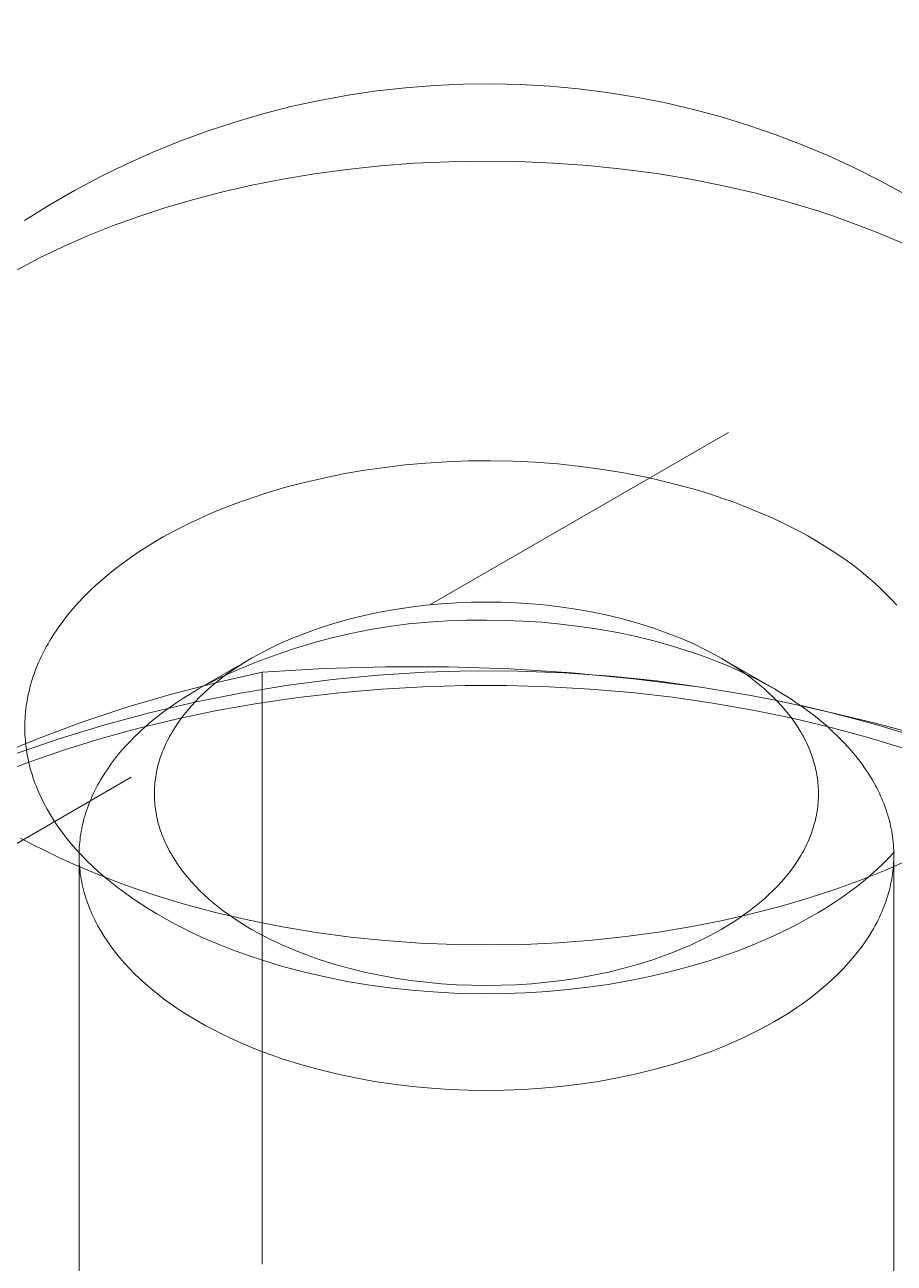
# Model space of a CAD drawing. Header units: inches. Extents: x -14 to 184, y -4 to 134.
# Drawn here: x 173.8399 to 174.0919, y 63.9466 to 64.3057 of the extents above; entities that cross this region are included whole.
import ezdxf

# ---------------------------------------------------------------- set-up
doc = ezdxf.new("R2010")
doc.units = ezdxf.units.IN
doc.linetypes.add('HIDDEN', pattern=[1.905, 1.27, -0.635])
doc.layers.add('ZANO_R', color=7, linetype='Continuous', lineweight=0)
doc.layers.add('ZANO_R_przerywana', color=250, linetype='HIDDEN', lineweight=0)

msp = doc.modelspace()

# ---------------------------------------------------------------- linework, layer by layer
at = {"layer": 'ZANO_R'}
for p, q in [((173.88002, 64.15721), (173.8776, 64.15581)), ((173.88249, 64.15857), (173.88002, 64.15721)), ((174.06931, 64.15611), (174.06688, 64.1575)), ((173.87295, 64.15289), (173.87071, 64.15137)), ((173.87524, 64.15437), (173.87295, 64.15289)), ((173.8776, 64.15581), (173.87524, 64.15437)), ((174.07167, 64.15468), (174.06931, 64.15611)), ((174.07396, 64.15323), (174.07167, 64.15468)), ((174.07617, 64.15175), (174.07396, 64.15323)), ((173.86854, 64.14982), (173.86644, 64.14824)), ((173.87071, 64.15137), (173.86854, 64.14982)), ((174.07831, 64.15024), (174.07617, 64.15175)), ((174.08038, 64.14871), (174.07831, 64.15024)), ((173.8644, 64.14662), (173.86244, 64.14497)), ((173.86644, 64.14824), (173.8644, 64.14662)), ((174.08236, 64.14715), (174.08038, 64.14871)), ((174.08428, 64.14558), (174.08236, 64.14715)), ((173.86055, 64.1433), (173.85874, 64.14159)), ((173.86244, 64.14497), (173.86055, 64.1433)), ((174.08611, 64.14398), (174.08428, 64.14558)), ((174.08787, 64.14237), (174.08611, 64.14398)), ((174.08954, 64.14075), (174.08787, 64.14237)), ((173.857, 64.13986), (173.85535, 64.13811)), ((173.85874, 64.14159), (173.857, 64.13986)), ((174.09114, 64.13911), (174.08954, 64.14075)), ((174.09266, 64.13746), (174.09114, 64.13911)), ((173.85377, 64.13633), (173.85228, 64.13453)), ((173.85535, 64.13811), (173.85377, 64.13633)), ((173.93827, 64.13441), (173.94273, 64.13536)), ((173.94273, 64.13536), (173.94722, 64.13617)), ((173.94722, 64.13617), (173.95171, 64.13684)), ((173.95171, 64.13684), (173.95619, 64.13739)), ((173.95619, 64.13739), (173.96064, 64.1378)), ((173.96064, 64.1378), (173.96506, 64.13809)), ((173.96506, 64.13809), (173.96942, 64.13826)), ((173.96942, 64.13826), (173.97371, 64.13831)), ((173.97371, 64.13831), (173.978, 64.13826)), ((173.978, 64.13826), (173.98236, 64.13809)), ((173.98236, 64.13809), (173.98677, 64.1378)), ((173.98677, 64.1378), (173.99123, 64.13739)), ((173.99123, 64.13739), (173.99571, 64.13684)), ((173.99571, 64.13684), (174.0002, 64.13617)), ((174.0002, 64.13617), (174.00469, 64.13536)), ((174.00469, 64.13536), (174.00915, 64.13441)), ((173.85087, 64.13271), (173.84954, 64.13088)), ((173.85228, 64.13453), (173.85087, 64.13271)), ((173.92521, 64.13074), (173.92949, 64.1321)), ((173.92949, 64.1321), (173.93385, 64.13333)), ((173.93385, 64.13333), (173.93827, 64.13441)), ((173.95115, 64.13199), (173.94554, 64.13126)), ((173.95677, 64.13254), (173.95115, 64.13199)), ((173.96241, 64.13291), (173.95677, 64.13254)), ((173.96806, 64.13309), (173.96241, 64.13291)), ((173.97371, 64.13309), (173.96806, 64.13309)), ((173.97897, 64.13302), (173.97371, 64.13309)), ((173.98432, 64.13282), (173.97897, 64.13302)), ((173.98974, 64.13246), (173.98432, 64.13282)), ((173.9952, 64.13195), (173.98974, 64.13246)), ((174.0007, 64.13129), (173.9952, 64.13195)), ((174.00915, 64.13441), (174.01357, 64.13333)), ((174.01357, 64.13333), (174.01793, 64.1321)), ((174.01793, 64.1321), (174.02221, 64.13074)), ((173.84771, 64.1281), (173.84714, 64.12717)), ((173.8483, 64.12903), (173.84771, 64.1281)), ((173.84891, 64.12996), (173.8483, 64.12903)), ((173.84954, 64.13088), (173.84891, 64.12996)), ((173.91696, 64.12763), (173.91898, 64.12846)), ((173.91898, 64.12846), (173.92102, 64.12925)), ((173.92102, 64.12925), (173.9231, 64.13001)), ((173.9231, 64.13001), (173.92521, 64.13074)), ((173.92892, 64.12797), (173.92346, 64.12651)), ((173.93442, 64.12925), (173.92892, 64.12797)), ((173.93997, 64.13034), (173.93442, 64.12925)), ((173.94554, 64.13126), (173.93997, 64.13034)), ((174.00621, 64.13046), (174.0007, 64.13129)), ((174.01171, 64.12947), (174.00621, 64.13046)), ((174.01719, 64.1283), (174.01171, 64.12947)), ((174.02261, 64.12697), (174.01719, 64.1283)), ((174.02221, 64.13074), (174.02432, 64.13001)), ((174.02432, 64.13001), (174.02639, 64.12925)), ((174.02639, 64.12925), (174.02844, 64.12846)), ((174.02844, 64.12846), (174.03046, 64.12763)), ((173.84557, 64.12436), (173.84509, 64.12342)), ((173.84607, 64.1253), (173.84557, 64.12436)), ((173.8466, 64.12624), (173.84607, 64.1253)), ((173.84714, 64.12717), (173.8466, 64.12624)), ((173.90924, 64.12401), (173.91111, 64.12496)), ((173.91111, 64.12496), (173.91302, 64.12588)), ((173.91805, 64.12488), (173.9127, 64.12307)), ((173.91302, 64.12588), (173.91497, 64.12677)), ((173.91497, 64.12677), (173.91696, 64.12763)), ((173.92346, 64.12651), (173.91805, 64.12488)), ((174.02796, 64.12547), (174.02261, 64.12697)), ((174.03321, 64.12381), (174.02796, 64.12547)), ((174.03046, 64.12763), (174.03245, 64.12677)), ((174.03245, 64.12677), (174.03439, 64.12588)), ((174.03439, 64.12588), (174.0363, 64.12496)), ((174.0363, 64.12496), (174.03818, 64.12401)), ((173.84377, 64.12059), (173.84338, 64.11964)), ((173.84419, 64.12153), (173.84377, 64.12059)), ((173.84463, 64.12248), (173.84419, 64.12153)), ((173.84509, 64.12342), (173.84463, 64.12248)), ((173.90741, 64.12109), (173.90218, 64.11893)), ((173.9022, 64.11995), (173.90389, 64.121)), ((173.90389, 64.121), (173.90563, 64.12203)), ((173.90563, 64.12203), (173.90741, 64.12304)), ((173.90741, 64.12304), (173.90924, 64.12401)), ((173.9127, 64.12307), (173.90741, 64.12109)), ((174.03579, 64.12291), (174.03321, 64.12381)), ((174.03834, 64.12198), (174.03579, 64.12291)), ((174.03818, 64.12401), (174.04, 64.12304)), ((174.04085, 64.121), (174.03834, 64.12198)), ((174.04, 64.12304), (174.04179, 64.12203)), ((174.04333, 64.11999), (174.04085, 64.121)), ((174.04179, 64.12203), (174.04353, 64.121)), ((174.04353, 64.121), (174.04522, 64.11995)), ((173.84265, 64.11774), (173.84232, 64.1168)), ((173.84301, 64.11869), (173.84265, 64.11774)), ((173.84338, 64.11964), (173.84301, 64.11869)), ((173.90215, 64.12002), (173.89019, 64.11312)), ((173.89551, 64.11503), (173.90869, 64.11798)), ((173.90218, 64.11893), (173.89703, 64.11661)), ((173.89742, 64.11664), (173.89896, 64.11776)), ((173.89896, 64.11776), (173.90056, 64.11887)), ((173.90056, 64.11887), (173.9022, 64.11995)), ((173.90869, 64.11798), (173.92663, 64.11905)), ((173.90869, 63.94636), (173.90869, 64.11798)), ((173.92663, 64.11905), (173.94461, 64.11957)), ((173.94244, 64.11712), (173.92903, 64.11583)), ((173.95589, 64.11797), (173.94244, 64.11712)), ((173.94461, 64.11957), (173.96258, 64.11954)), ((173.96936, 64.11836), (173.95589, 64.11797)), ((173.96258, 64.11954), (173.98055, 64.11894)), ((173.98283, 64.11831), (173.96936, 64.11836)), ((173.98055, 64.11894), (173.9985, 64.1178)), ((173.99629, 64.1178), (173.98283, 64.11831)), ((174.00973, 64.11684), (173.99629, 64.1178)), ((173.9985, 64.1178), (174.01639, 64.11609)), ((174.04576, 64.11893), (174.04333, 64.11999)), ((174.04522, 64.11995), (174.04686, 64.11887)), ((174.04527, 64.12002), (174.05723, 64.11312)), ((174.04815, 64.11784), (174.04576, 64.11893)), ((174.04686, 64.11887), (174.04846, 64.11776)), ((174.0505, 64.11671), (174.04815, 64.11784)), ((174.04846, 64.11776), (174.05, 64.11664)), ((173.84146, 64.11395), (173.84121, 64.113)), ((173.84173, 64.1149), (173.84146, 64.11395)), ((173.84201, 64.11585), (173.84173, 64.1149)), ((173.84232, 64.1168), (173.84201, 64.11585)), ((173.88244, 64.11164), (173.89551, 64.11503)), ((173.89703, 64.11661), (173.89196, 64.11412)), ((173.89312, 64.11314), (173.8945, 64.11433)), ((173.8945, 64.11433), (173.89593, 64.11549)), ((173.89593, 64.11549), (173.89742, 64.11664)), ((173.91567, 64.11409), (173.90237, 64.11191)), ((173.92903, 64.11583), (173.91567, 64.11409)), ((173.9554, 64.11375), (173.94327, 64.11306)), ((173.96754, 64.11409), (173.9554, 64.11375)), ((173.97967, 64.1141), (173.96754, 64.11409)), ((173.99177, 64.11376), (173.97967, 64.1141)), ((174.00381, 64.11308), (173.99177, 64.11376)), ((174.02314, 64.11544), (174.00973, 64.11684)), ((174.01639, 64.11609), (174.03423, 64.11383)), ((174.03648, 64.11359), (174.02314, 64.11544)), ((174.04976, 64.11129), (174.03648, 64.11359)), ((174.05, 64.11664), (174.05148, 64.11549)), ((174.05279, 64.11555), (174.0505, 64.11671)), ((174.05148, 64.11549), (174.05292, 64.11433)), ((174.05504, 64.11435), (174.05279, 64.11555)), ((174.05292, 64.11433), (174.0543, 64.11314)), ((174.05723, 64.11312), (174.05504, 64.11435)), ((173.8406, 64.11017), (173.84044, 64.10923)), ((173.84078, 64.11111), (173.8406, 64.11017)), ((173.84099, 64.11206), (173.84078, 64.11111)), ((173.84121, 64.113), (173.84099, 64.11206)), ((173.86949, 64.10783), (173.88244, 64.11164)), ((173.88598, 64.11056), (173.88397, 64.10924)), ((173.88806, 64.11186), (173.88598, 64.11056)), ((173.89019, 64.11312), (173.88806, 64.11186)), ((173.90237, 64.11191), (173.88916, 64.10928)), ((173.88933, 64.1095), (173.89054, 64.11073)), ((173.89054, 64.11073), (173.8918, 64.11194)), ((173.8918, 64.11194), (173.89312, 64.11314)), ((173.91913, 64.11063), (173.90724, 64.1089)), ((173.93117, 64.11202), (173.91913, 64.11063)), ((173.94327, 64.11306), (173.93117, 64.11202)), ((174.01578, 64.11206), (174.00381, 64.11308)), ((174.02764, 64.11071), (174.01578, 64.11206)), ((174.03939, 64.10902), (174.02764, 64.11071)), ((174.05739, 64.10984), (174.04976, 64.11129)), ((174.0543, 64.11314), (174.05562, 64.11194)), ((174.05562, 64.11194), (174.05688, 64.11073)), ((174.05688, 64.11073), (174.05809, 64.1095)), ((174.05936, 64.11186), (174.05723, 64.11312)), ((174.06499, 64.10824), (174.05739, 64.10984)), ((174.06144, 64.11056), (174.05936, 64.11186)), ((174.06345, 64.10924), (174.06144, 64.11056)), ((173.84007, 64.10641), (173.83999, 64.10547)), ((173.84017, 64.10734), (173.84007, 64.10641)), ((173.84029, 64.10828), (173.84017, 64.10734)), ((173.84044, 64.10923), (173.84029, 64.10828)), ((173.85667, 64.10358), (173.86949, 64.10783)), ((173.87604, 64.10621), (173.86303, 64.1027)), ((173.88916, 64.10928), (173.87604, 64.10621)), ((173.88012, 64.1065), (173.8783, 64.1051)), ((173.88201, 64.10788), (173.88012, 64.1065)), ((173.88397, 64.10924), (173.88201, 64.10788)), ((173.89556, 64.10685), (173.88412, 64.10447)), ((173.88607, 64.10574), (173.8871, 64.107)), ((173.8871, 64.107), (173.88819, 64.10826)), ((173.88819, 64.10826), (173.88933, 64.1095)), ((173.90724, 64.1089), (173.89556, 64.10685)), ((174.05099, 64.10701), (174.03939, 64.10902)), ((174.06242, 64.10466), (174.05099, 64.10701)), ((174.05809, 64.1095), (174.05923, 64.10826)), ((174.05923, 64.10826), (174.06032, 64.107)), ((174.06032, 64.107), (174.06135, 64.10574)), ((174.0654, 64.10788), (174.06345, 64.10924)), ((174.07256, 64.1065), (174.06499, 64.10824)), ((174.06501, 64.10831), (174.0865, 64.10321)), ((174.06729, 64.1065), (174.0654, 64.10788)), ((174.06912, 64.1051), (174.06729, 64.1065)), ((174.08009, 64.10459), (174.07256, 64.1065)), ((173.83986, 64.10268), (173.83985, 64.10176)), ((173.83988, 64.10361), (173.83986, 64.10268)), ((173.83992, 64.10454), (173.83988, 64.10361)), ((173.83999, 64.10547), (173.83992, 64.10454)), ((173.84401, 64.0989), (173.85667, 64.10358)), ((173.86303, 64.1027), (173.85014, 64.09876)), ((173.88412, 64.10447), (173.87293, 64.10178)), ((173.87654, 64.10367), (173.87485, 64.10222)), ((173.8783, 64.1051), (173.87654, 64.10367)), ((173.88334, 64.1019), (173.88419, 64.10319)), ((173.88419, 64.10319), (173.8851, 64.10447)), ((173.8851, 64.10447), (173.88607, 64.10574)), ((174.06135, 64.10574), (174.06232, 64.10447)), ((174.06232, 64.10447), (174.06323, 64.10319)), ((174.07367, 64.10199), (174.06242, 64.10466)), ((174.06323, 64.10319), (174.06408, 64.1019)), ((174.07088, 64.10367), (174.06912, 64.1051)), ((174.07257, 64.10222), (174.07088, 64.10367)), ((174.08754, 64.10254), (174.08009, 64.10459)), ((174.0865, 64.10321), (174.10782, 64.0974)), ((173.83985, 64.10176), (173.83987, 64.10084)), ((173.83987, 64.10084), (173.8399, 64.09992)), ((173.8399, 64.09992), (173.83995, 64.09901)), ((173.83995, 64.09901), (173.84002, 64.0981)), ((173.87293, 64.10178), (173.862, 64.09878)), ((173.87168, 64.09925), (173.8702, 64.09775)), ((173.87323, 64.10074), (173.87168, 64.09925)), ((173.87485, 64.10222), (173.87323, 64.10074)), ((173.88148, 64.09867), (173.88182, 64.09932)), ((173.88182, 64.09932), (173.88218, 64.09996)), ((173.88218, 64.09996), (173.88255, 64.10061)), ((173.88255, 64.10061), (173.88334, 64.1019)), ((174.06408, 64.1019), (174.06487, 64.10061)), ((174.06487, 64.10061), (174.06524, 64.09996)), ((174.06524, 64.09996), (174.0656, 64.09932)), ((174.0656, 64.09932), (174.06594, 64.09867)), ((174.07419, 64.10074), (174.07257, 64.10222)), ((174.08471, 64.099), (174.07367, 64.10199)), ((174.07574, 64.09925), (174.07419, 64.10074)), ((174.07722, 64.09775), (174.07574, 64.09925)), ((174.09493, 64.10034), (174.08754, 64.10254)), ((173.8315, 64.09381), (173.84401, 64.0989)), ((173.85014, 64.09876), (173.83739, 64.0944)), ((173.84002, 64.0981), (173.84011, 64.09719)), ((173.84011, 64.09719), (173.84022, 64.09629)), ((173.84022, 64.09629), (173.84034, 64.09539)), ((173.85136, 64.09549), (173.84103, 64.0919)), ((173.862, 64.09878), (173.85136, 64.09549)), ((173.86879, 64.09622), (173.86746, 64.09468)), ((173.8702, 64.09775), (173.86879, 64.09622)), ((173.87972, 64.09478), (173.87998, 64.09543)), ((173.87998, 64.09543), (173.88025, 64.09608)), ((173.88025, 64.09608), (173.88053, 64.09672)), ((173.88053, 64.09672), (173.88083, 64.09737)), ((173.88083, 64.09737), (173.88115, 64.09802)), ((173.88115, 64.09802), (173.88148, 64.09867)), ((174.06594, 64.09867), (174.06627, 64.09802)), ((174.06627, 64.09802), (174.06659, 64.09737)), ((174.06659, 64.09737), (174.06689, 64.09672)), ((174.06689, 64.09672), (174.06717, 64.09608)), ((174.06717, 64.09608), (174.06744, 64.09543)), ((174.06744, 64.09543), (174.0677, 64.09478)), ((174.07863, 64.09622), (174.07722, 64.09775)), ((174.07996, 64.09468), (174.07863, 64.09622)), ((174.09551, 64.09568), (174.08471, 64.099)), ((173.84103, 64.0919), (173.83599, 64.09)), ((173.84034, 64.09539), (173.84049, 64.0945)), ((173.84049, 64.0945), (173.84064, 64.09361)), ((173.84064, 64.09361), (173.84082, 64.09273)), ((173.84082, 64.09273), (173.84101, 64.09185)), ((173.84101, 64.09185), (173.84122, 64.09098)), ((173.8662, 64.09313), (173.86501, 64.09157)), ((173.86746, 64.09468), (173.8662, 64.09313)), ((173.87865, 64.09155), (173.87884, 64.0922)), ((173.87884, 64.0922), (173.87904, 64.09284)), ((173.87904, 64.09284), (173.87925, 64.09349)), ((173.87925, 64.09349), (173.87948, 64.09413)), ((173.87948, 64.09413), (173.87972, 64.09478)), ((174.0677, 64.09478), (174.06794, 64.09413)), ((174.06794, 64.09413), (174.06817, 64.09349)), ((174.06817, 64.09349), (174.06838, 64.09284)), ((174.06838, 64.09284), (174.06858, 64.0922)), ((174.06858, 64.0922), (174.06877, 64.09155)), ((174.08122, 64.09313), (174.07996, 64.09468)), ((174.08241, 64.09157), (174.08122, 64.09313)), ((173.84122, 64.09098), (173.84145, 64.09011)), ((173.84145, 64.09011), (173.84169, 64.08924)), ((173.84169, 64.08924), (173.84195, 64.08839)), ((173.84195, 64.08839), (173.84222, 64.08753)), ((173.86285, 64.08842), (173.86188, 64.08684)), ((173.86389, 64.09), (173.86285, 64.08842)), ((173.86501, 64.09157), (173.86389, 64.09)), ((173.87782, 64.08772), (173.87792, 64.08836)), ((173.87792, 64.08836), (173.87804, 64.08899)), ((173.87804, 64.08899), (173.87818, 64.08963)), ((173.87818, 64.08963), (173.87832, 64.09027)), ((173.87832, 64.09027), (173.87848, 64.09091)), ((173.87848, 64.09091), (173.87865, 64.09155)), ((174.06877, 64.09155), (174.06894, 64.09091)), ((174.06894, 64.09091), (174.0691, 64.09027)), ((174.0691, 64.09027), (174.06924, 64.08963)), ((174.06924, 64.08963), (174.06938, 64.08899)), ((174.06938, 64.08899), (174.06949, 64.08836)), ((174.06949, 64.08836), (174.0696, 64.08772)), ((174.08353, 64.09), (174.08241, 64.09157)), ((174.08457, 64.08842), (174.08353, 64.09)), ((174.08554, 64.08684), (174.08457, 64.08842)), ((173.84222, 64.08753), (173.84251, 64.08668)), ((173.84251, 64.08668), (173.84281, 64.08584)), ((173.84281, 64.08584), (173.84313, 64.08501)), ((173.84313, 64.08501), (173.84382, 64.08334)), ((173.86098, 64.08525), (173.86056, 64.08446)), ((173.86142, 64.08605), (173.86098, 64.08525)), ((173.86188, 64.08684), (173.86142, 64.08605)), ((173.87748, 64.08458), (173.87753, 64.0852)), ((173.87753, 64.0852), (173.87758, 64.08583)), ((173.87758, 64.08583), (173.87765, 64.08646)), ((173.87765, 64.08646), (173.87773, 64.08709)), ((173.87773, 64.08709), (173.87782, 64.08772)), ((174.0696, 64.08772), (174.06969, 64.08709)), ((174.06969, 64.08709), (174.06977, 64.08646)), ((174.06977, 64.08646), (174.06984, 64.08583)), ((174.06984, 64.08583), (174.06989, 64.0852)), ((174.06989, 64.0852), (174.06994, 64.08458)), ((174.086, 64.08605), (174.08554, 64.08684)), ((174.08644, 64.08525), (174.086, 64.08605)), ((174.08686, 64.08446), (174.08644, 64.08525)), ((173.84382, 64.08334), (173.84458, 64.08166)), ((173.84458, 64.08166), (173.8454, 64.07998)), ((173.85906, 64.08128), (173.85872, 64.08048)), ((173.85941, 64.08207), (173.85906, 64.08128)), ((173.85977, 64.08287), (173.85941, 64.08207)), ((173.86016, 64.08366), (173.85977, 64.08287)), ((173.86056, 64.08446), (173.86016, 64.08366)), ((173.87743, 64.08273), (173.87744, 64.08334)), ((173.87744, 64.08211), (173.87743, 64.08273)), ((173.87744, 64.08334), (173.87745, 64.08396)), ((173.87745, 64.08149), (173.87744, 64.08211)), ((173.87745, 64.08396), (173.87748, 64.08458)), ((173.87748, 64.08087), (173.87745, 64.08149)), ((174.06994, 64.08458), (174.06997, 64.08396)), ((174.06997, 64.08149), (174.06994, 64.08087)), ((174.06997, 64.08396), (174.06998, 64.08334)), ((174.06998, 64.08211), (174.06997, 64.08149)), ((174.06998, 64.08334), (174.06999, 64.08273)), ((174.06999, 64.08273), (174.06998, 64.08211)), ((174.08726, 64.08366), (174.08686, 64.08446)), ((174.08765, 64.08287), (174.08726, 64.08366)), ((174.08801, 64.08207), (174.08765, 64.08287)), ((174.08836, 64.08128), (174.08801, 64.08207)), ((174.08869, 64.08048), (174.08836, 64.08128)), ((173.8454, 64.07998), (173.84631, 64.0783)), ((173.84631, 64.0783), (173.84728, 64.07662)), ((173.85783, 64.0781), (173.85757, 64.07731)), ((173.85811, 64.07889), (173.85783, 64.0781)), ((173.85841, 64.07969), (173.85811, 64.07889)), ((173.85872, 64.08048), (173.85841, 64.07969)), ((173.87753, 64.08025), (173.87748, 64.08087)), ((173.87758, 64.07962), (173.87753, 64.08025)), ((173.87765, 64.07899), (173.87758, 64.07962)), ((173.87773, 64.07836), (173.87765, 64.07899)), ((173.87782, 64.07773), (173.87773, 64.07836)), ((173.87792, 64.0771), (173.87782, 64.07773)), ((174.0696, 64.07773), (174.06949, 64.0771)), ((174.06969, 64.07836), (174.0696, 64.07773)), ((174.06977, 64.07899), (174.06969, 64.07836)), ((174.06984, 64.07962), (174.06977, 64.07899)), ((174.06989, 64.08025), (174.06984, 64.07962)), ((174.06994, 64.08087), (174.06989, 64.08025)), ((174.08901, 64.07969), (174.08869, 64.08048)), ((174.08931, 64.07889), (174.08901, 64.07969)), ((174.08959, 64.0781), (174.08931, 64.07889)), ((174.08985, 64.07731), (174.08959, 64.0781)), ((173.84728, 64.07662), (173.84834, 64.07493)), ((173.84834, 64.07493), (173.84947, 64.07325)), ((173.85669, 64.07415), (173.85651, 64.07337)), ((173.85689, 64.07494), (173.85669, 64.07415)), ((173.8571, 64.07573), (173.85689, 64.07494)), ((173.85733, 64.07652), (173.8571, 64.07573)), ((173.85757, 64.07731), (173.85733, 64.07652)), ((173.87804, 64.07646), (173.87792, 64.0771)), ((173.87818, 64.07582), (173.87804, 64.07646)), ((173.87832, 64.07518), (173.87818, 64.07582)), ((173.87848, 64.07454), (173.87832, 64.07518)), ((173.87865, 64.0739), (173.87848, 64.07454)), ((173.87884, 64.07326), (173.87865, 64.0739)), ((174.06877, 64.0739), (174.06858, 64.07326)), ((174.06894, 64.07454), (174.06877, 64.0739)), ((174.0691, 64.07518), (174.06894, 64.07454)), ((174.06924, 64.07582), (174.0691, 64.07518)), ((174.06938, 64.07646), (174.06924, 64.07582)), ((174.06949, 64.0771), (174.06938, 64.07646)), ((174.09009, 64.07652), (174.08985, 64.07731)), ((174.09032, 64.07573), (174.09009, 64.07652)), ((174.09053, 64.07494), (174.09032, 64.07573)), ((174.09073, 64.07415), (174.09053, 64.07494)), ((174.09091, 64.07337), (174.09073, 64.07415)), ((173.84947, 64.07325), (173.85067, 64.07157)), ((173.85067, 64.07157), (173.85196, 64.0699)), ((173.85608, 64.07103), (173.85596, 64.07025)), ((173.85621, 64.07181), (173.85608, 64.07103)), ((173.85635, 64.07259), (173.85621, 64.07181)), ((173.85651, 64.07337), (173.85635, 64.07259)), ((173.87904, 64.07261), (173.87884, 64.07326)), ((173.87925, 64.07197), (173.87904, 64.07261)), ((173.87948, 64.07132), (173.87925, 64.07197)), ((173.87972, 64.07067), (173.87948, 64.07132)), ((173.87998, 64.07002), (173.87972, 64.07067)), ((174.0677, 64.07067), (174.06744, 64.07002)), ((174.06794, 64.07132), (174.0677, 64.07067)), ((174.06817, 64.07197), (174.06794, 64.07132)), ((174.06838, 64.07261), (174.06817, 64.07197)), ((174.06858, 64.07326), (174.06838, 64.07261)), ((174.09107, 64.07259), (174.09091, 64.07337)), ((174.09121, 64.07181), (174.09107, 64.07259)), ((174.09134, 64.07103), (174.09121, 64.07181)), ((174.09146, 64.07025), (174.09134, 64.07103)), ((173.84205, 64.06806), (173.83857, 64.06991)), ((173.84563, 64.06624), (173.84205, 64.06806)), ((173.85196, 64.0699), (173.85332, 64.06823)), ((173.85332, 64.06823), (173.85476, 64.06657)), ((173.85567, 64.06718), (173.85563, 64.06642)), ((173.85572, 64.06794), (173.85567, 64.06718)), ((173.85578, 64.06871), (173.85572, 64.06794)), ((173.85587, 64.06948), (173.85578, 64.06871)), ((173.85596, 64.07025), (173.85587, 64.06948)), ((173.88025, 64.06938), (173.87998, 64.07002)), ((173.88053, 64.06873), (173.88025, 64.06938)), ((173.88083, 64.06808), (173.88053, 64.06873)), ((173.88115, 64.06743), (173.88083, 64.06808)), ((173.88148, 64.06678), (173.88115, 64.06743)), ((173.88182, 64.06613), (173.88148, 64.06678)), ((174.06594, 64.06678), (174.0656, 64.06613)), ((174.06627, 64.06743), (174.06594, 64.06678)), ((174.06659, 64.06808), (174.06627, 64.06743)), ((174.06689, 64.06873), (174.06659, 64.06808)), ((174.06717, 64.06938), (174.06689, 64.06873)), ((174.06744, 64.07002), (174.06717, 64.06938)), ((174.09155, 64.06948), (174.09146, 64.07025)), ((174.09164, 64.06871), (174.09155, 64.06948)), ((174.0917, 64.06794), (174.09164, 64.06871)), ((174.09175, 64.06718), (174.0917, 64.06794)), ((174.09179, 64.06642), (174.09175, 64.06718)), ((173.8493, 64.06447), (173.84563, 64.06624)), ((173.85308, 64.06274), (173.8493, 64.06447)), ((173.85476, 64.06657), (173.85628, 64.06492)), ((173.85561, 64.06566), (173.8556, 64.0649)), ((173.8556, 63.58622), (173.8556, 64.0649)), ((173.8556, 64.0649), (173.85561, 64.06415)), ((173.85563, 64.06642), (173.85561, 64.06566)), ((173.85561, 64.06415), (173.85563, 64.06339)), ((173.85563, 64.06339), (173.85567, 64.06263)), ((173.85628, 64.06492), (173.85788, 64.06328)), ((173.85788, 64.06328), (173.85955, 64.06166)), ((173.88218, 64.06549), (173.88182, 64.06613)), ((173.88255, 64.06484), (173.88218, 64.06549)), ((173.88334, 64.06355), (173.88255, 64.06484)), ((173.88419, 64.06226), (173.88334, 64.06355)), ((174.06408, 64.06355), (174.06323, 64.06226)), ((174.06487, 64.06484), (174.06408, 64.06355)), ((174.06524, 64.06549), (174.06487, 64.06484)), ((174.0656, 64.06613), (174.06524, 64.06549)), ((174.08868, 64.06244), (174.09042, 64.06417)), ((174.0965, 64.06372), (174.0894, 64.06059)), ((174.09042, 64.06417), (174.09207, 64.06592)), ((174.09175, 64.06263), (174.09179, 64.06339)), ((174.09181, 64.06566), (174.09179, 64.06642)), ((174.09179, 64.06339), (174.09181, 64.06415)), ((174.09182, 64.0649), (174.09181, 64.06566)), ((174.09181, 64.06415), (174.09182, 64.0649)), ((174.09182, 63.58622), (174.09182, 64.0649)), ((173.85694, 64.06105), (173.85308, 64.06274)), ((173.85567, 64.06263), (173.85572, 64.06186)), ((173.85572, 64.06186), (173.85578, 64.06109)), ((173.85578, 64.06109), (173.85587, 64.06032)), ((173.85587, 64.06032), (173.85596, 64.05955)), ((173.85596, 64.05955), (173.85608, 64.05877)), ((173.8609, 64.05941), (173.85694, 64.06105)), ((173.85955, 64.06166), (173.86131, 64.06004)), ((173.86131, 64.06004), (173.86314, 64.05845)), ((173.8851, 64.06099), (173.88419, 64.06226)), ((173.88607, 64.05971), (173.8851, 64.06099)), ((173.8871, 64.05845), (173.88607, 64.05971)), ((174.06135, 64.05971), (174.06032, 64.05845)), ((174.06232, 64.06099), (174.06135, 64.05971)), ((174.06323, 64.06226), (174.06232, 64.06099)), ((174.0894, 64.06059), (174.08218, 64.05771)), ((174.08498, 64.05905), (174.08687, 64.06073)), ((174.08687, 64.06073), (174.08868, 64.06244)), ((174.09134, 64.05877), (174.09146, 64.05955)), ((174.09146, 64.05955), (174.09155, 64.06032)), ((174.09155, 64.06032), (174.09164, 64.06109)), ((174.09164, 64.06109), (174.0917, 64.06186)), ((174.0917, 64.06186), (174.09175, 64.06263)), ((173.85608, 64.05877), (173.85621, 64.058)), ((173.85621, 64.058), (173.85635, 64.05722)), ((173.85635, 64.05722), (173.85651, 64.05643)), ((173.85651, 64.05643), (173.85669, 64.05565)), ((173.86495, 64.05782), (173.8609, 64.05941)), ((173.86314, 64.05845), (173.86505, 64.05688)), ((173.86909, 64.05628), (173.86495, 64.05782)), ((173.86505, 64.05688), (173.86704, 64.05532)), ((173.87331, 64.05479), (173.86909, 64.05628)), ((173.88819, 64.0572), (173.8871, 64.05845)), ((173.88933, 64.05595), (173.88819, 64.0572)), ((173.89054, 64.05472), (173.88933, 64.05595)), ((174.05809, 64.05595), (174.05688, 64.05472)), ((174.05923, 64.0572), (174.05809, 64.05595)), ((174.06032, 64.05845), (174.05923, 64.0572)), ((174.08218, 64.05771), (174.07475, 64.05501)), ((174.08098, 64.05579), (174.08302, 64.05741)), ((174.08302, 64.05741), (174.08498, 64.05905)), ((174.09073, 64.05565), (174.09091, 64.05643)), ((174.09091, 64.05643), (174.09107, 64.05722)), ((174.09107, 64.05722), (174.09121, 64.058)), ((174.09121, 64.058), (174.09134, 64.05877)), ((173.85669, 64.05565), (173.85689, 64.05486)), ((173.85689, 64.05486), (173.8571, 64.05407)), ((173.8571, 64.05407), (173.85733, 64.05328)), ((173.85733, 64.05328), (173.85757, 64.05249)), ((173.85757, 64.05249), (173.85783, 64.0517)), ((173.86704, 64.05532), (173.86911, 64.05379)), ((173.86911, 64.05379), (173.87125, 64.05228)), ((173.87761, 64.05336), (173.87331, 64.05479)), ((173.88645, 64.05067), (173.87761, 64.05336)), ((173.8918, 64.05351), (173.89054, 64.05472)), ((173.89312, 64.05231), (173.8918, 64.05351)), ((174.05562, 64.05351), (174.0543, 64.05231)), ((174.05688, 64.05472), (174.05562, 64.05351)), ((174.06698, 64.05246), (174.05889, 64.05008)), ((174.07475, 64.05501), (174.06698, 64.05246)), ((174.07447, 64.05114), (174.07671, 64.05265)), ((174.07671, 64.05265), (174.07888, 64.0542)), ((174.07888, 64.0542), (174.08098, 64.05579)), ((174.08959, 64.0517), (174.08985, 64.05249)), ((174.08985, 64.05249), (174.09009, 64.05328)), ((174.09009, 64.05328), (174.09032, 64.05407)), ((174.09032, 64.05407), (174.09053, 64.05486)), ((174.09053, 64.05486), (174.09073, 64.05565)), ((173.85783, 64.0517), (173.85811, 64.05091)), ((173.85811, 64.05091), (173.85841, 64.05011)), ((173.85841, 64.05011), (173.85872, 64.04932)), ((173.85872, 64.04932), (173.85906, 64.04852)), ((173.87125, 64.05228), (173.87346, 64.0508)), ((173.87346, 64.0508), (173.87575, 64.04935)), ((173.87575, 64.04935), (173.87811, 64.04792)), ((173.89557, 64.04823), (173.88645, 64.05067)), ((173.8945, 64.05113), (173.89312, 64.05231)), ((173.89593, 64.04996), (173.8945, 64.05113)), ((173.89742, 64.04881), (173.89593, 64.04996)), ((173.89896, 64.04769), (173.89742, 64.04881)), ((174.05, 64.04881), (174.04846, 64.04769)), ((174.05148, 64.04996), (174.05, 64.04881)), ((174.05889, 64.05008), (174.05048, 64.04789)), ((174.05292, 64.05113), (174.05148, 64.04996)), ((174.0543, 64.05231), (174.05292, 64.05113)), ((174.06982, 64.04822), (174.07217, 64.04966)), ((174.07217, 64.04966), (174.07447, 64.05114)), ((174.08836, 64.04852), (174.08869, 64.04932)), ((174.08869, 64.04932), (174.08901, 64.05011)), ((174.08901, 64.05011), (174.08931, 64.05091)), ((174.08931, 64.05091), (174.08959, 64.0517)), ((173.85906, 64.04852), (173.85941, 64.04773)), ((173.85941, 64.04773), (173.85977, 64.04693)), ((173.85977, 64.04693), (173.86016, 64.04614)), ((173.86016, 64.04614), (173.86056, 64.04534)), ((173.86056, 64.04534), (173.86098, 64.04455)), ((173.87811, 64.04792), (173.88054, 64.04653)), ((173.88054, 64.04653), (173.88303, 64.04516)), ((173.88303, 64.04516), (173.88559, 64.04384)), ((173.90495, 64.04605), (173.89557, 64.04823)), ((173.90056, 64.04659), (173.89896, 64.04769)), ((173.9022, 64.04551), (173.90056, 64.04659)), ((173.90389, 64.04445), (173.9022, 64.04551)), ((173.91455, 64.04415), (173.90495, 64.04605)), ((174.04177, 64.0459), (174.03279, 64.04413)), ((174.05048, 64.04789), (174.04177, 64.0459)), ((174.04522, 64.04551), (174.04353, 64.04445)), ((174.04686, 64.04659), (174.04522, 64.04551)), ((174.04846, 64.04769), (174.04686, 64.04659)), ((174.06241, 64.04414), (174.06493, 64.04546)), ((174.06493, 64.04546), (174.0674, 64.04682)), ((174.0674, 64.04682), (174.06982, 64.04822)), ((174.08644, 64.04455), (174.08686, 64.04534)), ((174.08686, 64.04534), (174.08726, 64.04614)), ((174.08726, 64.04614), (174.08765, 64.04693)), ((174.08765, 64.04693), (174.08801, 64.04773)), ((174.08801, 64.04773), (174.08836, 64.04852)), ((173.86098, 64.04455), (173.86142, 64.04375)), ((173.86142, 64.04375), (173.86188, 64.04296)), ((173.86188, 64.04296), (173.86285, 64.04138)), ((173.88559, 64.04384), (173.88822, 64.04255)), ((173.88822, 64.04255), (173.8909, 64.04129)), ((173.90563, 64.04342), (173.90389, 64.04445)), ((173.90741, 64.04242), (173.90563, 64.04342)), ((173.90924, 64.04144), (173.90741, 64.04242)), ((173.92433, 64.04253), (173.91455, 64.04415)), ((173.93425, 64.0412), (173.92433, 64.04253)), ((174.02356, 64.0426), (174.0141, 64.04131)), ((174.03279, 64.04413), (174.02356, 64.0426)), ((174.04, 64.04242), (174.03818, 64.04144)), ((174.04179, 64.04342), (174.04, 64.04242)), ((174.04353, 64.04445), (174.04179, 64.04342)), ((174.05458, 64.04043), (174.05724, 64.04162)), ((174.05724, 64.04162), (174.05985, 64.04286)), ((174.05985, 64.04286), (174.06241, 64.04414)), ((174.08457, 64.04138), (174.08554, 64.04296)), ((174.08554, 64.04296), (174.086, 64.04375)), ((174.086, 64.04375), (174.08644, 64.04455)), ((173.86285, 64.04138), (173.86389, 64.0398)), ((173.86389, 64.0398), (173.86501, 64.03823)), ((173.86501, 64.03823), (173.8662, 64.03667)), ((173.8909, 64.04129), (173.89365, 64.04008)), ((173.89365, 64.04008), (173.89645, 64.0389)), ((173.89645, 64.0389), (173.8993, 64.03777)), ((173.91111, 64.04049), (173.90924, 64.04144)), ((173.91302, 64.03957), (173.91111, 64.04049)), ((173.91497, 64.03868), (173.91302, 64.03957)), ((173.91696, 64.03782), (173.91497, 64.03868)), ((173.94429, 64.04017), (173.93425, 64.0412)), ((173.95438, 64.03944), (173.94429, 64.04017)), ((173.9645, 64.03902), (173.95438, 64.03944)), ((173.97461, 64.0389), (173.9645, 64.03902)), ((173.98466, 64.03907), (173.97461, 64.0389)), ((173.99461, 64.03954), (173.98466, 64.03907)), ((174.00444, 64.04029), (173.99461, 64.03954)), ((174.0141, 64.04131), (174.00444, 64.04029)), ((174.03245, 64.03868), (174.03046, 64.03782)), ((174.03439, 64.03957), (174.03245, 64.03868)), ((174.0363, 64.04049), (174.03439, 64.03957)), ((174.03818, 64.04144), (174.0363, 64.04049)), ((174.0464, 64.03712), (174.04916, 64.03818)), ((174.04916, 64.03818), (174.05189, 64.03928)), ((174.05189, 64.03928), (174.05458, 64.04043)), ((174.08122, 64.03667), (174.08241, 64.03823)), ((174.08241, 64.03823), (174.08353, 64.0398)), ((174.08353, 64.0398), (174.08457, 64.04138)), ((173.8662, 64.03667), (173.86746, 64.03512)), ((173.86746, 64.03512), (173.86879, 64.03358)), ((173.8993, 64.03777), (173.90221, 64.03668)), ((173.90221, 64.03668), (173.90516, 64.03563)), ((173.90516, 64.03563), (173.90816, 64.03463)), ((173.90816, 64.03463), (173.9112, 64.03368)), ((173.91898, 64.037), (173.91696, 64.03782)), ((173.92102, 64.0362), (173.91898, 64.037)), ((173.9231, 64.03544), (173.92102, 64.0362)), ((173.92521, 64.03471), (173.9231, 64.03544)), ((173.92949, 64.03335), (173.92521, 64.03471)), ((174.02221, 64.03471), (174.01793, 64.03335)), ((174.02432, 64.03544), (174.02221, 64.03471)), ((174.02639, 64.0362), (174.02432, 64.03544)), ((174.02844, 64.037), (174.02639, 64.0362)), ((174.03046, 64.03782), (174.02844, 64.037)), ((174.03796, 64.03421), (174.04361, 64.03611)), ((174.04361, 64.03611), (174.0464, 64.03712)), ((174.07863, 64.03358), (174.07996, 64.03512)), ((174.07996, 64.03512), (174.08122, 64.03667)), ((173.86879, 64.03358), (173.8702, 64.03206)), ((173.8702, 64.03206), (173.87168, 64.03055)), ((173.9112, 64.03368), (173.91427, 64.03277)), ((173.91427, 64.03277), (173.92053, 64.03109)), ((173.92053, 64.03109), (173.92691, 64.02961)), ((173.93385, 64.03213), (173.92949, 64.03335)), ((173.93827, 64.03104), (173.93385, 64.03213)), ((173.94273, 64.03009), (173.93827, 64.03104)), ((174.00915, 64.03104), (174.00469, 64.03009)), ((174.01357, 64.03213), (174.00915, 64.03104)), ((174.01793, 64.03335), (174.01357, 64.03213)), ((174.02061, 64.02963), (174.02643, 64.03098)), ((174.02643, 64.03098), (174.03222, 64.03251)), ((174.03222, 64.03251), (174.03796, 64.03421)), ((174.07574, 64.03055), (174.07722, 64.03206)), ((174.07722, 64.03206), (174.07863, 64.03358)), ((173.87168, 64.03055), (173.87323, 64.02906)), ((173.87323, 64.02906), (173.87485, 64.02759)), ((173.87485, 64.02759), (173.87654, 64.02614)), ((173.92691, 64.02961), (173.93337, 64.02832)), ((173.93337, 64.02832), (173.9399, 64.02724)), ((173.9399, 64.02724), (173.94646, 64.02635)), ((173.94722, 64.02928), (173.94273, 64.03009)), ((173.95171, 64.02861), (173.94722, 64.02928)), ((173.95619, 64.02807), (173.95171, 64.02861)), ((173.96064, 64.02765), (173.95619, 64.02807)), ((173.96506, 64.02736), (173.96064, 64.02765)), ((173.96942, 64.02719), (173.96506, 64.02736)), ((173.97371, 64.02714), (173.96942, 64.02719)), ((173.978, 64.02719), (173.97371, 64.02714)), ((173.98236, 64.02736), (173.978, 64.02719)), ((173.98677, 64.02765), (173.98236, 64.02736)), ((173.99123, 64.02807), (173.98677, 64.02765)), ((173.99571, 64.02861), (173.99123, 64.02807)), ((174.0002, 64.02928), (173.99571, 64.02861)), ((174.00469, 64.03009), (174.0002, 64.02928)), ((174.00316, 64.02662), (174.00896, 64.02746)), ((174.00896, 64.02746), (174.01478, 64.02846)), ((174.01478, 64.02846), (174.02061, 64.02963)), ((174.07088, 64.02614), (174.07257, 64.02759)), ((174.07257, 64.02759), (174.07419, 64.02906)), ((174.07419, 64.02906), (174.07574, 64.03055)), ((173.87654, 64.02614), (173.8783, 64.02471)), ((173.8783, 64.02471), (173.88012, 64.0233)), ((173.94646, 64.02635), (173.95303, 64.02566)), ((173.95303, 64.02566), (173.95959, 64.02516)), ((173.95959, 64.02516), (173.9661, 64.02486)), ((173.9661, 64.02486), (173.97255, 64.02473)), ((173.97255, 64.02473), (173.97891, 64.02479)), ((173.97891, 64.02479), (173.98517, 64.02501)), ((173.98517, 64.02501), (173.99131, 64.0254)), ((173.99131, 64.0254), (173.99731, 64.02594)), ((173.99731, 64.02594), (174.00316, 64.02662)), ((174.06729, 64.0233), (174.06912, 64.02471)), ((174.06912, 64.02471), (174.07088, 64.02614)), ((173.88012, 64.0233), (173.88201, 64.02192)), ((173.88201, 64.02192), (173.88397, 64.02057)), ((173.88397, 64.02057), (173.88598, 64.01924)), ((174.06144, 64.01924), (174.06345, 64.02057)), ((174.06345, 64.02057), (174.0654, 64.02192)), ((174.0654, 64.02192), (174.06729, 64.0233)), ((173.88598, 64.01924), (173.88806, 64.01795)), ((173.88806, 64.01795), (173.89019, 64.01668)), ((173.89019, 64.01668), (173.89238, 64.01545)), ((174.05504, 64.01545), (174.05723, 64.01668)), ((174.05723, 64.01668), (174.05936, 64.01795)), ((174.05936, 64.01795), (174.06144, 64.01924)), ((173.89238, 64.01545), (173.89463, 64.01425)), ((173.89463, 64.01425), (173.89692, 64.01309)), ((173.89692, 64.01309), (173.89926, 64.01196)), ((174.04815, 64.01196), (174.0505, 64.01309)), ((174.0505, 64.01309), (174.05279, 64.01425)), ((174.05279, 64.01425), (174.05504, 64.01545)), ((173.89926, 64.01196), (173.90166, 64.01087)), ((173.90166, 64.01087), (173.90409, 64.00982)), ((173.90409, 64.00982), (173.90656, 64.0088)), ((174.04085, 64.0088), (174.04333, 64.00982)), ((174.04333, 64.00982), (174.04576, 64.01087)), ((174.04576, 64.01087), (174.04815, 64.01196)), ((173.90656, 64.0088), (173.90908, 64.00783)), ((173.90908, 64.00783), (173.91163, 64.00689)), ((173.91163, 64.00689), (173.91421, 64.006)), ((173.91421, 64.006), (173.91946, 64.00433)), ((174.02796, 64.00433), (174.03321, 64.006)), ((174.03321, 64.006), (174.03579, 64.00689)), ((174.03579, 64.00689), (174.03834, 64.00783)), ((174.03834, 64.00783), (174.04085, 64.0088)), ((173.91946, 64.00433), (173.92481, 64.00283)), ((173.92481, 64.00283), (173.93023, 64.0015)), ((174.01719, 64.0015), (174.02261, 64.00283)), ((174.02261, 64.00283), (174.02796, 64.00433)), ((173.93023, 64.0015), (173.93571, 64.00034)), ((173.93571, 64.00034), (173.94121, 63.99934)), ((173.94121, 63.99934), (173.94672, 63.99851)), ((173.94672, 63.99851), (173.95222, 63.99785)), ((173.9952, 63.99785), (174.0007, 63.99851)), ((174.0007, 63.99851), (174.00621, 63.99934)), ((174.00621, 63.99934), (174.01171, 64.00034)), ((174.01171, 64.00034), (174.01719, 64.0015)), ((173.95222, 63.99785), (173.95768, 63.99734)), ((173.95768, 63.99734), (173.9631, 63.99699)), ((173.9631, 63.99699), (173.96844, 63.99678)), ((173.96844, 63.99678), (173.97371, 63.99671)), ((173.97371, 63.99671), (173.97897, 63.99678)), ((173.97897, 63.99678), (173.98432, 63.99699)), ((173.98432, 63.99699), (173.98974, 63.99734)), ((173.98974, 63.99734), (173.9952, 63.99785))]:
    msp.add_line(p, q, dxfattribs=at)
at = {"layer": 'ZANO_R_przerywana', "ltscale": 0.05}
for p, q in [((162.69897, 57.63754), (174.66968, 64.54884)), ((173.93358, 64.28531), (173.94193, 64.28655)), ((173.94193, 64.28655), (173.95026, 64.28749)), ((173.95026, 64.28749), (173.95861, 64.28814)), ((173.95861, 64.28814), (173.96698, 64.28852)), ((173.96698, 64.28852), (173.97535, 64.2886)), ((173.97535, 64.2886), (173.98373, 64.2884)), ((173.98373, 64.2884), (173.99209, 64.28792)), ((173.99209, 64.28792), (174.00043, 64.28715)), ((174.00043, 64.28715), (174.00874, 64.2861)), ((174.00874, 64.2861), (174.01701, 64.28477)), ((173.91702, 64.28199), (173.92527, 64.28379)), ((173.92527, 64.28379), (173.93358, 64.28531)), ((174.01701, 64.28477), (174.02524, 64.28315)), ((174.02524, 64.28315), (174.0334, 64.28126)), ((173.90074, 64.27754), (173.90884, 64.2799)), ((173.90884, 64.2799), (173.91702, 64.28199)), ((174.0334, 64.28126), (174.04149, 64.27909)), ((174.04149, 64.27909), (174.0495, 64.27664)), ((173.89272, 64.2749), (173.90074, 64.27754)), ((174.0495, 64.27664), (174.05742, 64.27393)), ((173.87697, 64.26879), (173.88479, 64.27198)), ((173.88479, 64.27198), (173.89272, 64.2749)), ((174.05742, 64.27393), (174.06525, 64.27094)), ((173.86927, 64.26534), (173.87697, 64.26879)), ((174.06525, 64.27094), (174.07297, 64.2677)), ((173.86169, 64.26163), (173.86927, 64.26534)), ((173.93332, 64.26378), (173.94298, 64.2648)), ((173.94298, 64.2648), (173.9528, 64.26556)), ((173.9528, 64.26556), (173.96276, 64.26602)), ((173.96276, 64.26602), (173.97281, 64.2662)), ((173.97281, 64.2662), (173.98291, 64.26607)), ((173.98291, 64.26607), (173.99304, 64.26565)), ((173.99304, 64.26565), (174.00313, 64.26492)), ((174.00313, 64.26492), (174.01316, 64.26389)), ((174.07297, 64.2677), (174.08058, 64.26419)), ((173.85423, 64.25766), (173.86169, 64.26163)), ((173.90564, 64.25919), (173.91463, 64.26096)), ((173.91463, 64.26096), (173.92386, 64.26249)), ((173.92386, 64.26249), (173.93332, 64.26378)), ((174.01316, 64.26389), (174.02309, 64.26256)), ((174.02309, 64.26256), (174.03287, 64.26094)), ((174.03287, 64.26094), (174.04247, 64.25904)), ((174.08058, 64.26419), (174.08806, 64.26042)), ((173.84692, 64.25343), (173.85423, 64.25766)), ((173.88853, 64.25501), (173.89694, 64.2572)), ((173.89694, 64.2572), (173.90564, 64.25919)), ((174.04247, 64.25904), (174.05185, 64.25686)), ((174.08806, 64.26042), (174.09541, 64.2564)), ((173.88044, 64.25263), (173.88853, 64.25501)), ((174.05185, 64.25686), (174.06097, 64.25442)), ((174.06097, 64.25442), (174.06981, 64.25174)), ((173.83976, 64.24896), (173.84692, 64.25343)), ((173.86524, 64.24739), (173.87267, 64.25008)), ((173.87267, 64.25008), (173.88044, 64.25263)), ((174.06981, 64.25174), (174.07411, 64.2503)), ((174.07411, 64.2503), (174.07833, 64.24882)), ((173.85802, 64.2445), (173.86524, 64.24739)), ((174.07833, 64.24882), (174.08247, 64.24728)), ((174.08247, 64.24728), (174.08652, 64.24569)), ((173.85092, 64.24138), (173.85802, 64.2445)), ((174.08652, 64.24569), (174.09048, 64.24404)), ((174.09048, 64.24404), (174.09434, 64.24236)), ((173.84395, 64.23801), (173.84741, 64.23972)), ((173.84741, 64.23972), (173.85092, 64.24138)), ((173.83716, 64.23441), (173.84053, 64.23624)), ((173.84053, 64.23624), (173.84395, 64.23801)), ((173.9501, 64.17809), (173.94425, 64.1774)), ((173.95611, 64.17863), (173.9501, 64.17809)), ((173.96225, 64.17901), (173.95611, 64.17863)), ((173.96851, 64.17924), (173.96225, 64.17901)), ((173.97487, 64.17929), (173.96851, 64.17924)), ((173.98132, 64.17917), (173.97487, 64.17929)), ((173.98783, 64.17887), (173.98132, 64.17917)), ((173.99439, 64.17837), (173.98783, 64.17887)), ((174.00096, 64.17768), (173.99439, 64.17837)), ((173.93264, 64.17557), (173.92681, 64.1744)), ((173.93846, 64.17657), (173.93264, 64.17557)), ((173.94425, 64.1774), (173.93846, 64.17657)), ((174.00752, 64.17679), (174.00096, 64.17768)), ((174.01404, 64.1757), (174.00752, 64.17679)), ((174.02051, 64.17442), (174.01404, 64.1757)), ((173.9152, 64.17152), (173.90946, 64.16981)), ((173.92099, 64.17305), (173.9152, 64.17152)), ((173.92681, 64.1744), (173.92099, 64.17305)), ((174.02688, 64.17294), (174.02051, 64.17442)), ((174.03314, 64.17126), (174.02688, 64.17294)), ((174.03622, 64.17035), (174.03314, 64.17126)), ((173.90381, 64.16792), (173.90102, 64.16691)), ((173.90946, 64.16981), (173.90381, 64.16792)), ((174.03926, 64.1694), (174.03622, 64.17035)), ((174.04226, 64.16839), (174.03926, 64.1694)), ((174.04521, 64.16735), (174.04226, 64.16839)), ((174.04812, 64.16626), (174.04521, 64.16735)), ((173.89553, 64.16475), (173.89284, 64.1636)), ((173.89826, 64.16585), (173.89553, 64.16475)), ((173.90102, 64.16691), (173.89826, 64.16585)), ((174.05097, 64.16512), (174.04812, 64.16626)), ((174.05377, 64.16395), (174.05097, 64.16512)), ((174.05652, 64.16273), (174.05377, 64.16395)), ((173.88757, 64.16117), (173.885, 64.15989)), ((173.89018, 64.16241), (173.88757, 64.16117)), ((173.89284, 64.1636), (173.89018, 64.16241)), ((174.0592, 64.16148), (174.05652, 64.16273)), ((174.06183, 64.16019), (174.0592, 64.16148)), ((174.06439, 64.15886), (174.06183, 64.16019)), ((173.885, 64.15989), (173.88249, 64.15857)), ((174.06688, 64.1575), (174.06439, 64.15886))]:
    msp.add_line(p, q, dxfattribs=at)

doc.saveas('drawing.dxf')
